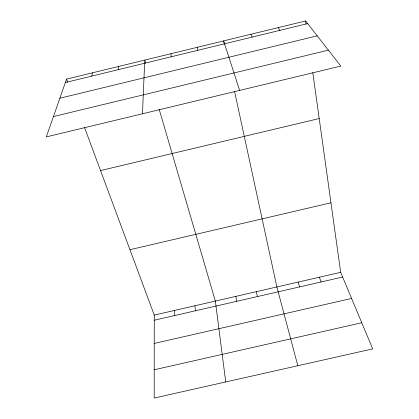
<?xml version="1.0" encoding="UTF-8"?>
<svg xmlns="http://www.w3.org/2000/svg" width="419" height="419" viewBox="0 0 419 419"><rect width="100%" height="100%" fill="white"/><g stroke="black" fill="none" stroke-linecap="round" stroke-linejoin="round"><path stroke-width="0.63" d="M84.533 127.507L154.26 315.098L154.192 398.05L372.695 348.886L340.668 272.324L312.794 72.607M142.465 113.779L144.754 60.09L145.665 63.211M118.121 69.695L118.608 66.453M91.703 76.117L92.541 72.796M66.548 79.123L46.305 136.903L340.82 66.076L305.587 20.95L66.548 79.123L67.684 82.176M65.359 82.527L307.656 23.6M59.854 98.224L317.214 35.84M53.433 116.566L328.391 50.16M100.539 170.575L319.205 118.54M129.953 249.703L330.968 202.801M154.26 315.098L340.668 272.324M154.255 320.216L342.642 277.038M154.234 343.444L351.599 298.454M154.213 369.778L361.77 322.761M278.185 27.617L279.876 30.357M250.866 34.269L252.18 37.092M319.351 277.21L321.095 281.977M239.637 90.41L223.62 40.9L224.312 44.089M298.087 282.092L299.606 286.9M159.241 109.537L215.361 301.078L225.731 381.955M297.825 365.729L276.87 286.963L234.556 91.421M256.323 291.676L257.397 296.573M197.255 47.316L197.836 50.306M235.818 296.38L236.672 301.324M305.587 20.95L306.032 24.134M194.95 305.76L195.374 310.788M170.968 53.711L171.188 56.785M174.582 310.437L174.791 315.507"/></g></svg>
